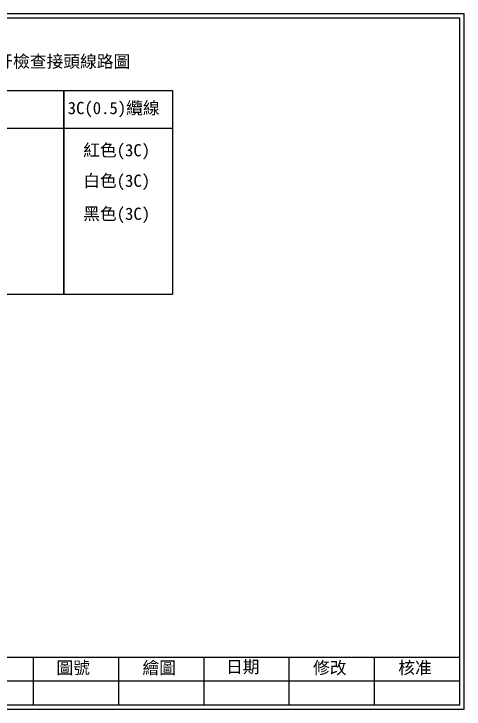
# Model space of a CAD drawing. Extents: x 208 to 1738, y -21 to 184.
# Drawn here: x 618.4 to 750.4, y -20.2 to 183.7 of the extents above; entities that cross this region are included whole.
import ezdxf

# ---------------------------------------------------------------- set-up
doc = ezdxf.new("R2010")
doc.units = 0
doc.layers.add('圖框層', color=7, linetype='CONTINUOUS')
doc.layers.add('標尺寸層', color=3, linetype='CONTINUOUS')
doc.styles.add('STSL', font='kaiu.ttf')

msp = doc.modelspace()

# ---------------------------------------------------------------- linework, layer by layer
at = {"layer": '圖框層', "color": 7}
for p, q in [((750.42, 183.74), (463.42, 183.74)), ((750.42, -20.23), (750.42, 183.74)), ((749.18, 182.49), (464.67, 182.49)), ((749.18, -18.98), (749.18, 182.49)), ((464.67, -4.98), (749.18, -4.98)), ((624.18, -18.98), (624.18, -4.98)), ((649.18, -18.98), (649.18, -4.98)), ((674.18, -18.98), (674.18, -4.98)), ((699.18, -18.98), (699.18, -4.98)), ((724.18, -18.98), (724.18, -4.98)), ((599.18, -11.98), (749.18, -11.98)), ((463.42, -20.23), (750.42, -20.23)), ((464.67, -18.98), (749.18, -18.98))]:
    msp.add_line(p, q, dxfattribs=at)
at = {"layer": '標尺寸層', "color": 7}
for p, q in [((633.07, 101.54), (633.07, 161.26)), ((633.07, 161.26), (664.93, 161.26)), ((664.93, 161.26), (664.93, 101.54)), ((551.74, 150.18), (664.93, 150.18)), ((551.74, 101.54), (664.93, 101.54))]:
    msp.add_line(p, q, dxfattribs=at)
msp.add_lwpolyline([(551.74, 101.54), (551.74, 161.26), (633.07, 161.26), (633.07, 101.54)], dxfattribs=at)

# ---------------------------------------------------------------- texts
at = {"layer": '圖框層', "color": 4, "style": 'STSL'}
for s, p in [('電動起子控制器修改之滑牙檢查接頭線路圖 ', (559.25, 168)), ('3C(0.5)纜線', (634.19, 154.33)), ('紅色(3C)', (638.73, 141.95)), ('白色(3C)', (638.73, 132.99)), ('黑色(3C)', (638.73, 123.3)), ('圖號', (630.89, -9.89)), ('繪圖', (656.12, -9.89)), ('日期', (680.64, -9.64)), ('修改', (706.12, -9.89)), ('核准', (731.12, -9.89))]:
    msp.add_text(s, height=3.6, dxfattribs=at).set_placement(p)

doc.saveas('drawing.dxf')
